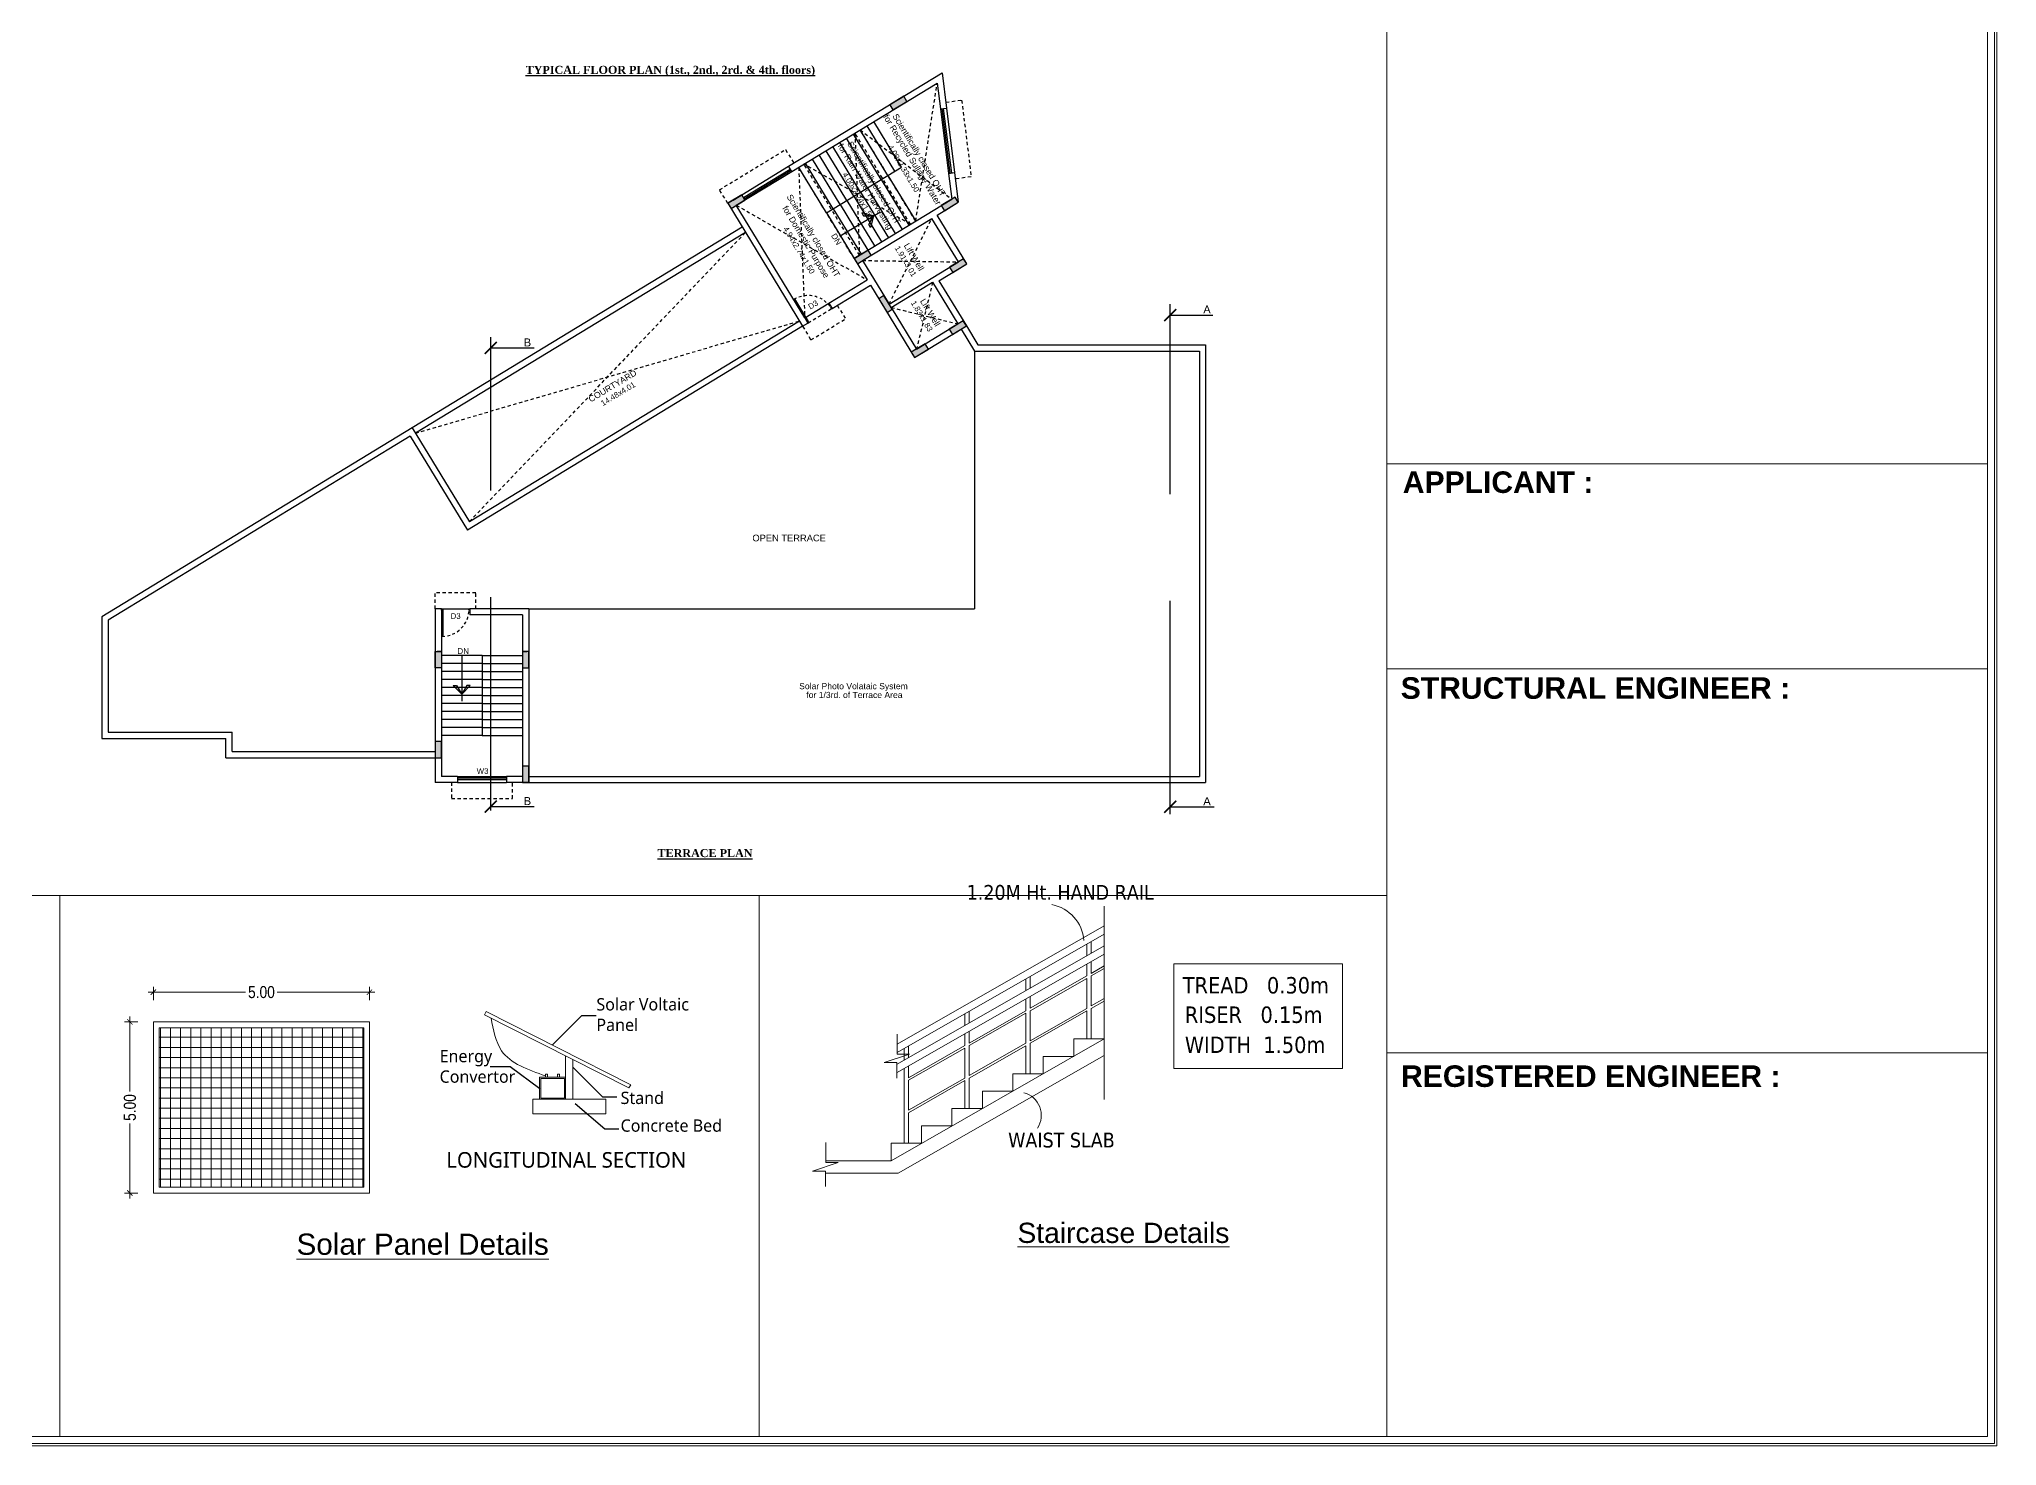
# Model space of a CAD drawing. Header units: metres. Extents: x 0 to 413, y 0 to 124.
# Drawn here: x 103.4 to 176.8, y 0 to 52.7 of the extents above; entities that cross this region are included whole.
import ezdxf
from ezdxf.enums import TextEntityAlignment as Align

# ---------------------------------------------------------------- set-up
doc = ezdxf.new("R2010")
doc.units = ezdxf.units.M
doc.header["$LTSCALE"] = 0.5
doc.header["$MEASUREMENT"] = 0
doc.linetypes.add('11010-XREF_SECT REF1$0${ Wide Dash }', pattern=[12, 4, -2, 4, -2])
doc.linetypes.add('HIDDEN', pattern=[0.375, 0.25, -0.125])
doc.layers.add('0 @ 1', color=7, linetype='Continuous')
doc.layers.add('DIM', color=5, linetype='Continuous')
doc.styles.add('Annotative', font='ARIALNB.TTF')
doc.styles.add('Arial', font='times.ttf', dxfattribs={"height": 9})
doc.styles.add('Arial-Bold', font='times.ttf')
doc.styles.add('outer', font='arialbd.ttf', dxfattribs={"height": 96})
doc.styles.add('Ramesh', font='romantic.ttf')
doc.styles.add('sheet - sub', font='tahoma.ttf')
doc.styles.get("Standard").update_dxf_attribs({"font": 'arial.ttf'})
doc.styles.add('visa', font='swissc.ttf')
doc.dimstyles.new('Annotative-1', dxfattribs={"dimscale": 0.1, "dimtxt": 2.5, "dimasz": 1.2, "dimexe": 1.2, "dimexo": 1.5, "dimgap": 0.8, "dimtad": 1, "dimzin": 3, "dimdsep": 46, "dimtxsty": 'Annotative', "dimblk": 'OBLIQUE', "dimcen": 2.5, "dimdle": 1, "dimazin": 2, "dimtfac": 0.75, "dimtix": 1, "dimtmove": 2, "dimatfit": 3, "dimfxl": 0, "dimtolj": 1, "dimtzin": 0, "dimlwd": 18, "dimlwe": 18, "dimarcsym": 0})
doc.dimstyles.new('Metre 1', dxfattribs={"dimscale": 0.05, "dimtxt": 7.5, "dimasz": 6, "dimexe": 5, "dimexo": 4, "dimgap": 1.5, "dimtad": 1, "dimzin": 3, "dimdsep": 46, "dimtxsty": 'Arial', "dimblk": 'ARCHTICK', "dimcen": 0.09, "dimdle": 4, "dimse1": 1, "dimse2": 1, "dimsd1": 1, "dimsd2": 1, "dimclrd": 1, "dimclre": 1, "dimclrt": 1, "dimadec": 0, "dimazin": 0, "dimtfac": 1, "dimtofl": 0, "dimtmove": 2, "dimatfit": 0, "dimldrblk": 'ARCHTICK', "dimfxl": 0, "dimtolj": 1, "dimtzin": 0, "dimarcsym": 0})
doc.dimstyles.new('STY', dxfattribs={"dimscale": 0.9, "dimtxt": 0.23, "dimasz": 0.18, "dimexe": 0.15, "dimexo": 0.6, "dimgap": 0.1, "dimtad": 1, "dimtih": 1, "dimtoh": 1, "dimzin": 0, "dimdsep": 46, "dimtxsty": 'Arial-Bold', "dimblk": 'CLOSEDBLANK', "dimcen": 0.09375, "dimdle": 0.1, "dimse1": 1, "dimse2": 1, "dimadec": 0, "dimazin": 0, "dimtfac": 1, "dimtmove": 2, "dimatfit": 2, "dimfxl": 0, "dimtolj": 1, "dimtzin": 0, "dimarcsym": 0})

# ---------------------------------------------------------------- blocks, each defined once
blk = doc.blocks.new('_ArchTick')
at = {"layer": 'DIM', "color": 0, "const_width": 0.15}
blk.add_lwpolyline([(-0.5, -0.5), (0.5, 0.5)], dxfattribs=at)
blk = doc.blocks.new('*D149')
at = {"color": 0, "linetype": 'ByBlock', "lineweight": 18}
for p, q in [((107.119, 15.895), (106.619, 15.895)), ((106.819, 16.095), (106.819, 13.282)), ((106.819, 9.279), (106.819, 12.092)), ((107.119, 9.479), (106.619, 9.479))]:
    blk.add_line(p, q, dxfattribs=at)
at = {"layer": 'Defpoints', "color": 0, "linetype": 'ByBlock'}
for p in [(107.701, 15.895), (106.819, 9.479), (107.701, 9.479)]:
    blk.add_point(p, dxfattribs=at)
at = {"color": 0, "linetype": 'ByBlock', "lineweight": 18, "xscale": 0.2, "yscale": 0.2, "zscale": 0.2}
for p, rotation in [((106.819, 15.895), 90), ((106.819, 9.479), 270)]:
    blk.add_blockref('_ArchTick', p, dxfattribs=dict(at, rotation=rotation))
at = {"color": 0, "linetype": 'ByBlock', "lineweight": 20, "insert": (106.819, 12.687), "char_height": 0.3, "attachment_point": 5, "rotation": 90, "style": 'visa'}
blk.add_mtext('\\A1;{\\H1.5x;5.00}', dxfattribs=at)
blk = doc.blocks.new('ARCHTICK')
at = {"color": 0, "const_width": 0.15}
blk.add_lwpolyline([(-0.5, -0.5), (0.5, 0.5)], dxfattribs=at)
blk = doc.blocks.new('*D150')
at = {"color": 0, "linetype": 'ByBlock', "lineweight": 18}
for p, q in [((107.501, 17.014), (111.154, 17.014)), ((107.701, 16.714), (107.701, 17.214)), ((115.999, 17.014), (112.345, 17.014)), ((115.799, 16.714), (115.799, 17.214))]:
    blk.add_line(p, q, dxfattribs=at)
at = {"layer": 'Defpoints', "color": 0, "linetype": 'ByBlock'}
for p in [(115.799, 17.014), (107.701, 15.895), (115.799, 15.895)]:
    blk.add_point(p, dxfattribs=at)
at = {"color": 0, "linetype": 'ByBlock', "lineweight": 18, "xscale": 0.2, "yscale": 0.2, "zscale": 0.2, "rotation": 180}
blk.add_blockref('_ArchTick', (107.701, 17.014), dxfattribs=at)
at = {"color": 0, "linetype": 'ByBlock', "lineweight": 18, "xscale": 0.2, "yscale": 0.2, "zscale": 0.2}
blk.add_blockref('_ArchTick', (115.799, 17.014), dxfattribs=at)
at = {"color": 0, "linetype": 'ByBlock', "lineweight": 20, "insert": (111.75, 17.014), "char_height": 0.3, "attachment_point": 5, "style": 'visa'}
blk.add_mtext('\\A1;{\\H1.5x;5.00}', dxfattribs=at)
blk = doc.blocks.new('_ClosedBlank')
at = {"color": 0, "linetype": 'ByBlock', "lineweight": -2}
for p, q in [((-1, 0.17), (0, 0)), ((-1, 0.17), (-1, -0.17)), ((0, 0), (-1, -0.17))]:
    blk.add_line(p, q, dxfattribs=at)
blk = doc.blocks.new('D1000')
for points in [[(0, 0), (1, 0), (1, -2.3), (0, -2.3)], [(40.6, 0), (41.6, 0), (41.6, -2.3), (40.6, -2.3)], [(1, -1.2), (2, -1.2), (2, -40.8), (1, -40.8)]]:
    blk.add_lwpolyline(points, close=True)
at = {"linetype": 'HIDDEN'}
blk.add_arc((1, -1.2), 39.6, 270, 0, dxfattribs=at)

msp = doc.modelspace()

# ---------------------------------------------------------------- hatches: boundary and pattern name
h = msp.add_hatch(color=7)
h.dxf.hatch_style = 1
h.paths.add_polyline_path([(135.945, 50.41), (135.825, 50.607), (135.304, 50.29), (135.424, 50.093)])
h.paths.add_polyline_path([(137.871, 46.631), (137.752, 46.827), (137.231, 46.51), (137.35, 46.314)])
h.paths.add_polyline_path([(134.609, 44.646), (134.489, 44.842), (133.968, 44.525), (134.088, 44.329)])
h.paths.add_polyline_path([(129.873, 46.715), (129.753, 46.912), (129.232, 46.595), (129.352, 46.398)])
h = msp.add_hatch(color=7)
h.dxf.hatch_style = 1
h.paths.add_polyline_path([(138.189, 44.319), (138.069, 44.516), (137.548, 44.199), (137.668, 44.002)])
h.paths.add_polyline_path([(135.085, 43.133), (134.889, 43.013), (135.2, 42.501), (135.397, 42.62)])
h.paths.add_polyline_path([(136.751, 41.126), (136.631, 41.323), (136.11, 41.006), (136.23, 40.809)])
h.paths.add_polyline_path([(138.176, 41.994), (138.057, 42.19), (137.536, 41.873), (137.655, 41.677)])
h = msp.add_hatch(color=7)
h.dxf.hatch_style = 1
h.paths.add_polyline_path([(121.768, 29.79), (121.538, 29.79), (121.538, 29.18), (121.768, 29.18)])
h.paths.add_polyline_path([(121.768, 25.482), (121.538, 25.482), (121.538, 24.872), (121.768, 24.872)])
h.paths.add_polyline_path([(118.498, 26.414), (118.268, 26.414), (118.268, 25.804), (118.498, 25.804)])
h.paths.add_polyline_path([(118.498, 29.79), (118.268, 29.79), (118.268, 29.18), (118.498, 29.18)])
at = {"linetype": 'ByBlock', "lineweight": 20}
h = msp.add_hatch(dxfattribs=at)
h.set_pattern_fill('NET', color=256, scale=3.036735)
h.set_pattern_definition([(0, (-16079.73478, 4264.09104), (0, 0.379591891), []), (90, (-16079.73478, 4264.09104), (-0.379591891, 0), [])])
h.paths.add_polyline_path([(107.916, 15.679), (107.916, 9.695), (115.583, 9.695), (115.583, 15.679)])

# ---------------------------------------------------------------- linework, layer by layer
for p, q in [((153.942, 110.288), (153.942, 0.351)), ((176.438, 36.83), (153.947, 36.83)), ((153.942, 29.133), (176.452, 29.133)), ((0.351, 20.636), (153.942, 20.636)), ((104.194, 20.636), (104.194, 0.351)), ((130.403, 20.636), (130.403, 0.351)), ((153.942, 14.742), (176.452, 14.742))]:
    msp.add_line(p, q, dxfattribs=at)
at = {"color": 7, "ltscale": 10}
for p, q in [((131.513, 47.983), (137.265, 51.483)), ((137.265, 51.483), (137.429, 50.165)), ((131.633, 47.786), (137.081, 51.102)), ((137.081, 51.102), (137.201, 50.136)), ((137.201, 50.136), (137.429, 50.165)), ((137.429, 50.165), (137.732, 47.744)), ((134.979, 47.481), (133.939, 49.19)), ((135.235, 47.637), (134.195, 49.346)), ((135.491, 47.793), (134.452, 49.502)), ((135.748, 47.949), (134.708, 49.658)), ((133.954, 46.858), (132.914, 48.566)), ((134.21, 47.013), (133.17, 48.722)), ((134.466, 47.169), (133.427, 48.878)), ((134.723, 47.325), (133.683, 49.034)), ((129.429, 46.714), (131.513, 47.983)), ((131.633, 47.786), (131.513, 47.983)), ((132.929, 46.234), (131.889, 47.942)), ((133.185, 46.39), (132.145, 48.098)), ((133.441, 46.546), (132.402, 48.254)), ((133.697, 46.702), (132.658, 48.41)), ((132.929, 46.234), (135.748, 47.949)), ((137.504, 47.715), (137.732, 47.744)), ((137.504, 47.715), (137.625, 46.75)), ((137.732, 47.744), (137.871, 46.631)), ((134.21, 47.013), (135.25, 45.305)), ((134.466, 47.169), (135.506, 45.461)), ((134.723, 47.325), (135.762, 45.617)), ((134.979, 47.481), (136.019, 45.773)), ((135.235, 47.637), (136.275, 45.929)), ((129.231, 46.594), (129.429, 46.714)), ((129.231, 46.594), (132.037, 41.983)), ((132.115, 42.3), (129.548, 46.518)), ((132.929, 46.234), (133.968, 44.525)), ((133.185, 46.39), (134.225, 44.681)), ((133.441, 46.546), (134.481, 44.837)), ((133.697, 46.702), (134.737, 44.993)), ((133.954, 46.858), (134.993, 45.149)), ((133.968, 44.525), (137.625, 46.75)), ((137.076, 46.147), (137.871, 46.631)), ((129.776, 45.699), (117.406, 38.172)), ((129.895, 45.503), (117.526, 37.975)), ((134.284, 44.448), (136.881, 46.028)), ((137.874, 44.397), (136.881, 46.028)), ((138.189, 44.319), (137.076, 46.147)), ((133.968, 44.525), (134.456, 43.724)), ((134.284, 44.448), (135.277, 42.817)), ((135.277, 42.817), (137.874, 44.397)), ((137.147, 43.685), (138.189, 44.319)), ((137.147, 43.685), (138.189, 44.319)), ((134.575, 43.528), (136.23, 40.809)), ((135.355, 42.689), (136.909, 43.634)), ((136.909, 43.634), (137.86, 42.071)), ((137.147, 43.685), (138.176, 41.994)), ((132.115, 42.3), (133.018, 42.849)), ((135.397, 42.62), (136.307, 41.125)), ((132.037, 41.983), (119.471, 34.336)), ((131.917, 42.18), (119.548, 34.652)), ((136.23, 40.809), (138.176, 41.994)), ((136.307, 41.125), (137.86, 42.071)), ((137.98, 41.874), (138.478, 41.055)), ((138.176, 41.994), (138.608, 41.285)), ((138.608, 41.285), (147.138, 41.285)), ((147.138, 41.285), (147.138, 24.872)), ((138.478, 41.055), (146.908, 41.055)), ((138.478, 41.055), (138.478, 31.392)), ((146.908, 41.055), (146.908, 25.102)), ((117.406, 38.172), (105.769, 31.09)), ((117.406, 38.172), (119.548, 34.652)), ((117.329, 37.856), (105.999, 30.961)), ((117.329, 37.856), (119.471, 34.336)), ((105.769, 31.09), (105.769, 26.528)), ((105.999, 30.961), (105.999, 26.758)), ((118.268, 31.392), (118.268, 24.872)), ((118.498, 31.392), (118.268, 31.392)), ((118.498, 31.392), (119.558, 31.392)), ((118.498, 31.392), (118.498, 25.102)), ((119.558, 31.392), (119.558, 31.162)), ((121.768, 31.392), (119.558, 31.392)), ((121.538, 31.162), (119.558, 31.162)), ((121.538, 31.162), (121.538, 25.102)), ((121.768, 31.392), (121.768, 24.872)), ((121.768, 31.392), (138.478, 31.392)), ((118.498, 29.79), (118.338, 29.79)), ((120.018, 29.642), (118.498, 29.642)), ((120.018, 29.642), (120.018, 26.642)), ((120.018, 29.642), (121.538, 29.642)), ((121.698, 29.79), (121.538, 29.79)), ((121.538, 29.79), (121.698, 29.79)), ((121.698, 29.79), (121.698, 29.79)), ((120.018, 29.342), (118.498, 29.342)), ((120.018, 29.042), (118.498, 29.042)), ((120.018, 28.742), (118.498, 28.742)), ((120.018, 29.342), (121.538, 29.342)), ((120.018, 29.042), (121.538, 29.042)), ((120.018, 28.742), (121.538, 28.742)), ((120.018, 28.442), (118.498, 28.442)), ((120.018, 28.142), (118.498, 28.142)), ((120.018, 28.442), (121.538, 28.442)), ((120.018, 28.142), (121.538, 28.142)), ((120.018, 27.842), (118.498, 27.842)), ((120.018, 27.542), (118.498, 27.542)), ((120.018, 27.242), (118.498, 27.242)), ((120.018, 27.842), (121.538, 27.842)), ((120.018, 27.542), (121.538, 27.542)), ((120.018, 27.242), (121.538, 27.242)), ((105.769, 26.528), (110.418, 26.528)), ((105.999, 26.758), (110.648, 26.758)), ((110.418, 25.804), (110.418, 26.528)), ((110.648, 26.034), (110.648, 26.758)), ((120.018, 26.942), (118.498, 26.942)), ((120.018, 26.642), (118.498, 26.642)), ((120.018, 26.942), (121.538, 26.942)), ((120.018, 26.642), (121.538, 26.642)), ((110.418, 25.804), (118.268, 25.804)), ((110.648, 26.034), (118.268, 26.034)), ((119.103, 25.102), (118.498, 25.102)), ((119.103, 25.102), (119.103, 24.872)), ((121.538, 25.102), (120.933, 25.102)), ((120.933, 25.102), (120.933, 24.872)), ((121.768, 25.102), (146.908, 25.102)), ((119.103, 24.872), (118.268, 24.872)), ((119.103, 24.872), (120.933, 24.872)), ((121.768, 24.872), (120.933, 24.872)), ((121.768, 24.872), (147.138, 24.872))]:
    msp.add_line(p, q, dxfattribs=at)
at = {"color": 7, "linetype": 'HIDDEN'}
for p, q in [((136.275, 45.929), (137.081, 51.102)), ((136.078, 45.809), (133.999, 49.226)), ((133.999, 49.226), (134.165, 44.645)), ((136.275, 45.929), (134.195, 49.346)), ((134.195, 49.346), (137.625, 46.75)), ((133.968, 44.525), (131.889, 47.942)), ((131.889, 47.942), (132.115, 42.3)), ((134.165, 44.645), (132.085, 48.062)), ((136.078, 45.809), (132.085, 48.062)), ((129.548, 46.518), (134.456, 43.724)), ((119.546, 34.656), (129.895, 45.503)), ((135.277, 42.817), (136.881, 46.028)), ((134.284, 44.448), (137.874, 44.397)), ((136.909, 43.634), (136.307, 41.125)), ((132.235, 42.103), (133.138, 42.653)), ((133.334, 42.772), (133.646, 42.26)), ((135.355, 42.689), (137.86, 42.071)), ((117.526, 37.975), (131.915, 42.183)), ((132.037, 41.983), (132.349, 41.471)), ((132.349, 41.471), (133.646, 42.26)), ((119.786, 31.992), (118.268, 31.992)), ((118.268, 31.392), (118.268, 31.992)), ((119.786, 31.392), (119.786, 31.992))]:
    msp.add_line(p, q, dxfattribs=at)
at = {"color": 7}
for p, q in [((137.201, 50.136), (137.504, 47.715)), ((137.256, 50.143), (137.558, 47.722)), ((137.31, 50.15), (137.613, 47.729)), ((129.548, 46.518), (131.633, 47.786)), ((129.816, 46.809), (131.575, 47.88)), ((129.844, 46.762), (131.604, 47.833)), ((133.449, 45.379), (134.926, 46.267)), ((134.256, 46.233), (134.318, 46.13)), ((134.693, 46.127), (134.256, 46.233)), ((134.318, 46.13), (134.693, 46.127)), ((134.519, 45.794), (134.693, 46.127)), ((134.581, 45.692), (134.519, 45.794)), ((134.693, 46.127), (134.581, 45.692)), ((133.018, 42.849), (134.456, 43.724)), ((133.138, 42.653), (134.575, 43.528)), ((133.018, 42.849), (133.138, 42.653)), ((132.037, 41.983), (132.235, 42.103)), ((132.115, 42.3), (132.235, 42.103)), ((119.258, 29.642), (119.258, 27.919)), ((118.943, 28.511), (119.062, 28.511)), ((119.258, 28.19), (118.943, 28.511)), ((119.062, 28.511), (119.258, 28.19)), ((119.454, 28.511), (119.258, 28.19)), ((119.258, 28.19), (119.574, 28.511)), ((119.574, 28.511), (119.454, 28.511)), ((119.103, 25.102), (120.933, 25.102)), ((119.103, 25.047), (120.933, 25.047)), ((119.103, 24.992), (120.933, 24.992))]:
    msp.add_line(p, q, dxfattribs=at)
at = {"color": 7, "linetype": '11010-XREF_SECT REF1$0${ Wide Dash }', "ltscale": 4}
msp.add_line((120.344, 23.83), (120.344, 41.57), dxfattribs=at)
at = {"lineweight": 20, "ltscale": 10}
for p, q in [((143.339, 20.233, -19.235), (143.339, 12.982, -19.235)), ((135.584, 15.065, -19.235), (143.339, 19.497, -19.235)), ((135.584, 14.752, -19.235), (143.339, 19.184, -19.235)), ((135.584, 14.314, -19.235), (143.339, 18.745, -19.235)), ((135.584, 14.001, -19.235), (143.339, 18.433, -19.235)), ((142.687, 18.373, -19.235), (142.687, 18.811, -19.235)), ((142.85, 18.466, -19.235), (142.85, 18.904, -19.235)), ((140.568, 16.411, -19.235), (142.687, 17.622, -19.235)), ((142.687, 17.622, -19.235), (142.687, 18.06, -19.235)), ((142.85, 17.715, -19.235), (142.85, 18.153, -19.235)), ((142.85, 17.715, -19.235), (143.339, 17.994, -19.235)), ((142.85, 17.621, -19.235), (143.339, 17.901, -19.235)), ((142.85, 16.494, -19.235), (142.85, 17.621, -19.235)), ((140.405, 17.069, -19.235), (140.405, 17.507, -19.235)), ((140.568, 17.162, -19.235), (140.568, 17.6, -19.235)), ((140.568, 16.317, -19.235), (142.687, 17.528, -19.235)), ((142.687, 16.401, -19.235), (142.687, 17.528, -19.235)), ((138.122, 15.764, -19.235), (138.122, 16.202, -19.235)), ((138.285, 15.106, -19.235), (140.405, 16.318, -19.235)), ((138.285, 15.858, -19.235), (138.285, 16.296, -19.235)), ((138.285, 15.013, -19.235), (140.405, 16.224, -19.235)), ((140.405, 16.318, -19.235), (140.405, 16.756, -19.235)), ((140.405, 15.097, -19.235), (140.405, 16.224, -19.235)), ((140.568, 16.411, -19.235), (140.568, 16.849, -19.235)), ((140.568, 15.19, -19.235), (142.687, 16.401, -19.235)), ((140.568, 15.19, -19.235), (140.568, 16.317, -19.235)), ((140.568, 15.096, -19.235), (142.687, 16.307, -19.235)), ((142.687, 15.258, -19.235), (142.687, 16.307, -19.235)), ((142.85, 16.494, -19.235), (143.339, 16.774, -19.235)), ((142.85, 16.401, -19.235), (143.339, 16.68, -19.235)), ((142.85, 15.258, -19.235), (142.85, 16.401, -19.235)), ((138.122, 15.013, -19.235), (138.122, 15.451, -19.235)), ((138.285, 15.106, -19.235), (138.285, 15.545, -19.235)), ((135.351, 10.693, -19.235), (143.339, 15.258, -19.235)), ((135.84, 14.46, -19.235), (135.84, 14.898, -19.235)), ((136.003, 13.802, -19.235), (138.122, 15.013, -19.235)), ((136.003, 14.553, -19.235), (136.003, 14.991, -19.235)), ((136.003, 13.708, -19.235), (138.122, 14.919, -19.235)), ((138.122, 13.793, -19.235), (138.122, 14.919, -19.235)), ((138.285, 13.886, -19.235), (140.405, 15.097, -19.235)), ((138.285, 13.886, -19.235), (138.285, 15.013, -19.235)), ((138.285, 13.792, -19.235), (140.405, 15.003, -19.235)), ((140.405, 13.954, -19.235), (140.405, 15.003, -19.235)), ((140.568, 13.954, -19.235), (140.568, 15.096, -19.235)), ((135.621, 10.221, -19.235), (143.339, 14.632, -19.235)), ((135.84, 11.345, -19.235), (135.84, 14.147, -19.235)), ((136.003, 13.802, -19.235), (136.003, 14.24, -19.235)), ((136.003, 12.582, -19.235), (138.122, 13.793, -19.235)), ((136.003, 12.582, -19.235), (136.003, 13.708, -19.235)), ((136.003, 12.488, -19.235), (138.122, 13.699, -19.235)), ((138.122, 12.649, -19.235), (138.122, 13.699, -19.235)), ((138.285, 12.649, -19.235), (138.285, 13.792, -19.235)), ((136.003, 11.345, -19.235), (136.003, 12.488, -19.235)), ((135.351, 10.693, -19.235), (132.907, 10.693, -19.235)), ((135.621, 10.221, -19.235), (132.893, 10.221, -19.235))]:
    msp.add_line(p, q, dxfattribs=at)
at = {"lineweight": 20}
for p, q in [((120.11, 16.167), (120.172, 16.289)), ((125.526, 13.425), (120.11, 16.167)), ((120.172, 16.289), (125.595, 13.544)), ((123.151, 14.627), (123.151, 12.997)), ((123.426, 12.997), (123.426, 14.489)), ((123.151, 13.82), (122.174, 13.82)), ((122.174, 13.82), (122.174, 12.997)), ((123.106, 13.774), (122.22, 13.774)), ((122.22, 13.774), (122.22, 13.043)), ((122.402, 13.932), (122.402, 13.82)), ((122.479, 13.932), (122.402, 13.932)), ((122.402, 13.82), (122.479, 13.82)), ((122.479, 13.82), (122.479, 13.932)), ((122.846, 13.82), (122.846, 13.932)), ((122.846, 13.932), (122.924, 13.932)), ((122.924, 13.82), (122.846, 13.82)), ((122.924, 13.932), (122.924, 13.82)), ((123.106, 13.043), (123.106, 13.774)), ((123.151, 12.997), (123.151, 13.82)), ((125.595, 13.544), (125.526, 13.425)), ((124.66, 12.997), (121.918, 12.997)), ((121.918, 12.997), (121.918, 12.449)), ((122.174, 12.997), (123.151, 12.997)), ((122.22, 13.043), (123.106, 13.043)), ((123.151, 12.997), (123.426, 12.997)), ((124.66, 12.449), (124.66, 12.997)), ((121.918, 12.449), (124.66, 12.449))]:
    msp.add_line(p, q, dxfattribs=at)
at = {"linetype": 'ByBlock', "lineweight": 20}
for points in [[(0, 110.639), (176.803, 110.639), (176.803, 0), (0, 0)], [(0.088, 110.551), (176.715, 110.551), (176.715, 0.088), (0.088, 0.088)], [(0.351, 110.288), (176.452, 110.288), (176.452, 0.351), (0.351, 0.351)], [(107.916, 15.679), (107.916, 9.695), (115.583, 9.695), (115.583, 15.679)]]:
    msp.add_lwpolyline(points, close=True, dxfattribs=at)
at = {"color": 7, "linetype": 'ByBlock'}
for points in [[(135.304, 50.29), (135.424, 50.093), (135.945, 50.41), (135.825, 50.607)], [(129.232, 46.595), (129.352, 46.398), (129.873, 46.715), (129.753, 46.912)], [(137.231, 46.51), (137.35, 46.314), (137.871, 46.631), (137.752, 46.827)], [(133.968, 44.525), (134.088, 44.329), (134.609, 44.646), (134.489, 44.842)], [(137.548, 44.199), (137.668, 44.002), (138.189, 44.319), (138.069, 44.516)], [(135.2, 42.501), (135.397, 42.62), (135.085, 43.133), (134.889, 43.013)], [(137.536, 41.873), (137.655, 41.677), (138.176, 41.994), (138.057, 42.19)], [(136.11, 41.006), (136.23, 40.809), (136.751, 41.126), (136.631, 41.323)], [(118.498, 29.18), (118.268, 29.18), (118.268, 29.79), (118.498, 29.79)], [(121.538, 29.18), (121.768, 29.18), (121.768, 29.79), (121.538, 29.79)], [(118.268, 25.804), (118.498, 25.804), (118.498, 26.414), (118.268, 26.414)], [(121.538, 24.872), (121.768, 24.872), (121.768, 25.482), (121.538, 25.482)]]:
    msp.add_lwpolyline(points, close=True, dxfattribs=at)
at = {"color": 7, "linetype": 'HIDDEN'}
for points in [[(137.402, 50.387), (137.997, 50.462), (138.357, 47.584), (138.357, 47.584), (137.761, 47.51)], [(129.233, 46.589), (128.921, 47.101), (131.398, 48.609), (131.398, 48.609), (131.71, 48.096)], [(118.873, 24.872), (118.873, 24.272), (121.163, 24.272), (121.163, 24.272), (121.163, 24.872)]]:
    msp.add_lwpolyline(points, dxfattribs=at)
at = {"color": 7, "linetype": '11010-XREF_SECT REF1$0${ Wide Dash }', "ltscale": 4}
msp.add_lwpolyline([(145.818, 23.686), (145.818, 42.806)], dxfattribs=at)
at = {"lineweight": 20, "ltscale": 10, "elevation": -19.235}
msp.add_lwpolyline([(145.957, 14.146), (152.27, 14.146), (152.27, 18.074), (145.957, 18.074)], close=True, dxfattribs=at)
at = {"linetype": 'ByBlock', "lineweight": 20}
msp.add_lwpolyline([(107.701, 15.895), (107.701, 9.479), (115.799, 9.479), (115.799, 15.895), (107.701, 15.895)], dxfattribs=at)
at = {"lineweight": 20, "ltscale": 10, "elevation": -19.235}
for points in [[(135.57, 13.789), (135.57, 14.37), (135.09, 14.37), (136.046, 14.687), (135.584, 14.687), (135.584, 15.444)], [(135.351, 10.693), (135.351, 11.345), (136.492, 11.345), (136.492, 11.997), (137.633, 11.997), (137.633, 12.649), (138.775, 12.649), (138.775, 13.301), (139.916, 13.301), (139.916, 13.954), (141.057, 13.954), (141.057, 14.606), (142.198, 14.606), (142.198, 15.258), (143.339, 15.258)], [(132.893, 9.724), (132.893, 10.306), (132.413, 10.306), (133.369, 10.622), (132.907, 10.622), (132.907, 11.379)]]:
    msp.add_lwpolyline(points, dxfattribs=at)
at = {"lineweight": 20, "ltscale": 10}
for centre, radius, start, end in [((141.098, 18.833, -19.235), 1.49, 4.64853, 79.23894), ((140.095, 12.389, -19.235), 0.887, 327.67067, 74.58974)]:
    msp.add_arc(centre, radius, start, end, dxfattribs=at)
at = {"lineweight": 20}
msp.add_spline([(120.362, 16.04), (120.75, 14.819), (122.402, 13.876)], degree=3, dxfattribs=at)

# ---------------------------------------------------------------- block references
at = {"color": 7, "linetype": 'Continuous', "xscale": -0.0254055555555556, "yscale": 0.0254055555555556, "zscale": 0.0254055555555556, "rotation": 211.3227133447601}
msp.add_blockref('D1000', (132.235, 42.103), dxfattribs=at)
at = {"color": 7, "linetype": 'Continuous', "xscale": 0.0254055555555556, "yscale": 0.0254055555555556, "zscale": 0.0254055555555556}
msp.add_blockref('D1000', (118.498, 31.392), dxfattribs=at)

# ---------------------------------------------------------------- texts
at = {"color": 7}
for s, height, p in [('for Recycled Sullage Water', 0.23, (135.047, 49.838)), ('Scientifically closed OHT', 0.23, (135.395, 49.865)), ('for Rain Water Harvesting', 0.23, (133.342, 48.749)), ('Scientifically closed OHT', 0.23, (133.697, 48.831)), ('4.00x2.33x1.50', 0.21, (135.216, 48.708)), ('4.00x2.24x1.50', 0.21, (133.517, 47.674)), ('for Domestic Purpose', 0.23, (131.266, 46.413)), ('Scientifically closed OHT', 0.23, (131.429, 46.841)), ('4.94x2.74x1.50', 0.21, (131.298, 45.642)), ('DN', 0.22, (133.095, 45.383)), ('1.91x3.01', 0.21, (135.48, 44.918)), ('Lift Well', 0.23, (135.82, 45.012)), ('1.83x1.83', 0.21, (136.086, 42.86)), ('Lift Well', 0.23, (136.426, 42.928))]:
    msp.add_text(s, height=height, rotation=301, dxfattribs=at).set_placement(p)
for s, height, p in [('D3', 0.21, (132.484, 42.701)), ('COURTYARD', 0.23, (124.969, 39.647)), ('14.48x4.01', 0.21, (125.172, 39.359))]:
    msp.add_text(s, height=height, rotation=31, dxfattribs=at).set_placement(p, align=Align.CENTER)
for s, height, p in [('A', 0.3, (147.195, 42.462)), ('B', 0.3, (121.721, 41.226)), ('OPEN TERRACE', 0.25, (131.531, 33.918)), ('D3', 0.21, (119.031, 31.011)), ('W3', 0.21, (120.039, 25.199)), ('B', 0.3, (121.721, 24.028)), ('A', 0.3, (147.195, 24.023))]:
    msp.add_text(s, height=height, dxfattribs=at).set_placement(p, align=Align.CENTER)
at = {"linetype": 'ByBlock', "lineweight": 20, "style": 'outer'}
for s, p in [('APPLICANT :', (154.534, 35.733)), ('STRUCTURAL ENGINEER :', (154.457, 28.014)), ('REGISTERED ENGINEER :', (154.469, 13.46))]:
    msp.add_text(s, height=0.8073, dxfattribs=at).set_placement(p)
at = {"color": 7}
for s, height, p in [('DN', 0.22, (119.09, 29.693)), ('Solar Photo Volataic System', 0.23, (131.907, 28.373)), ('for 1/3rd. of Terrace Area  ', 0.23, (132.175, 28.043))]:
    msp.add_text(s, height=height, dxfattribs=at).set_placement(p)
at = {"lineweight": 20, "ltscale": 10, "style": 'sheet - sub'}
for s, height, p in [('1.20M Ht. HAND RAIL', 0.55598, (138.186, 20.476, -19.235)), ('TREAD   0.30m', 0.61549, (146.286, 16.963, -19.235)), ('RISER   0.15m', 0.61549, (146.365, 15.86, -19.235)), ('WIDTH  1.50m', 0.61549, (146.365, 14.732, -19.235)), ('WAIST SLAB', 0.556, (139.74, 11.188, -19.235))]:
    msp.add_text(s, height=height, dxfattribs=at).set_placement(p)
at = {"lineweight": 20}
for s, height, p in [('%%UStaircase Details', 0.75816, (140.089, 7.609, -17.487)), ('%%USolar Panel Details', 0.79607, (113.064, 7.164))]:
    msp.add_text(s, height=height, dxfattribs=at).set_placement(p)
at = {"color": 7, "char_height": 0.3, "attachment_point": 8, "style": 'Ramesh'}
for s, insert in [('{\\fRomantic|b1|i0|c2|p2;\\L\\C0;TYPICAL FLOOR PLAN (1st., 2nd., 2rd. & 4th. floors)}', (127.079, 51.351)), ('{\\fRomantic|b1|i0|c2|p2;\\L\\C0;TERRACE PLAN}', (128.378, 22.073))]:
    msp.add_mtext(s, dxfattribs=dict(at, insert=insert))
at = {"lineweight": 20, "width": 247.32918, "attachment_point": 1, "style": 'Arial-Bold'}
for s, insert, char_height in [('\\A1;{\\f@Microsoft JhengHei UI Light|b0|i0|c0|p34;Solar Voltaic\\PPanel\\H1.07101x; }', (124.306, 16.788), 0.46158), ('\\A1;{\\f@Microsoft JhengHei UI Light|b0|i0|c0|p34;Energy \\PConvertor}', (118.429, 14.847), 0.46158), ('\\A1;{\\f@Microsoft JhengHei UI Light|b0|i0|c0|p34;Stand}', (125.213, 13.28), 0.46158), ('\\A1;{\\f@Microsoft JhengHei UI Light|b0|i0|c0|p34;Concrete Bed}', (125.213, 12.241), 0.46158), ('\\A1;{\\f@Microsoft JhengHei UI Light|b0|i0|c0|p34;LONGITUDINAL SECTION}', (118.68, 11.015), 0.58305)]:
    msp.add_mtext(s, dxfattribs=dict(at, insert=insert, char_height=char_height))

# ---------------------------------------------------------------- dimensions: what is measured, and where the dimension line sits
at = {"layer": '0 @ 1', "linetype": 'ByBlock', "lineweight": 20}
dim = msp.add_linear_dim(base=(115.799, 17.014), p1=(107.701, 15.895), p2=(115.799, 15.895), text='{\\H1.5x;5.00}', dimstyle='Annotative-1', override={"dimscale": 1, "dimtxt": 0.3, "dimasz": 0.2, "dimexe": 0.2, "dimexo": 0.5, "dimgap": 0.1, "dimtad": 0, "dimtxsty": 'visa', "dimblk1": 'ArchTick', "dimblk2": 'ArchTick', "dimsah": 1, "dimdle": 0.2, "dimtix": 1, "dimtofl": 1, "dimtmove": 1, "dimatfit": 1, "dimfxl": 0.3, "dimtfillclr": 3}, dxfattribs=at)
dim.commit()
dim.dimension.update_dxf_attribs({"geometry": '*D150', "text_midpoint": (111.75, 17.014)})
dim = msp.add_linear_dim(base=(106.819, 9.479), p1=(107.701, 15.895), p2=(107.701, 9.479), angle=90, text='{\\H1.5x;5.00}', dimstyle='Annotative-1', override={"dimscale": 1, "dimtxt": 0.3, "dimasz": 0.2, "dimexe": 0.2, "dimexo": 0.5, "dimgap": 0.1, "dimtad": 0, "dimtxsty": 'visa', "dimblk1": 'ArchTick', "dimblk2": 'ArchTick', "dimsah": 1, "dimdle": 0.2, "dimtix": 1, "dimtofl": 1, "dimtmove": 1, "dimatfit": 1, "dimfxl": 0.3, "dimtfillclr": 3}, dxfattribs=at)
dim.commit()
dim.dimension.update_dxf_attribs({"geometry": '*D149', "text_midpoint": (106.819, 12.687)})

# ---------------------------------------------------------------- leaders
at = {"color": 7, "ltscale": 10}
for points in [[(145.818, 42.404), (147.41, 42.404)], [(120.344, 41.169), (121.97, 41.169)], [(120.344, 23.97), (121.97, 23.97)], [(145.818, 23.965), (147.461, 23.965)]]:
    msp.add_leader(points, dimstyle='Metre 1', override={"dimasz": 9, "dimgap": 1.5, "dimtad": 0, "dimclrd": 7}, dxfattribs=at)
at = {"lineweight": 20}
for points, override in [([(122.656, 15.032), (123.766, 16.141), (124.302, 16.141)], {"dimasz": 0.15, "dimgap": 0.1, "dimtad": 0}), ([(122.188, 13.394), (121.078, 14.213), (120.322, 14.213)], {"dimasz": 0.15}), ([(123.426, 14.196), (124.536, 13.086), (125.071, 13.086)], {"dimasz": 0.15}), ([(123.506, 12.835), (124.616, 11.882), (125.151, 11.882)], {"dimasz": 0.15})]:
    msp.add_leader(points, dimstyle='STY', override=override, dxfattribs=at)

doc.saveas('drawing.dxf')
